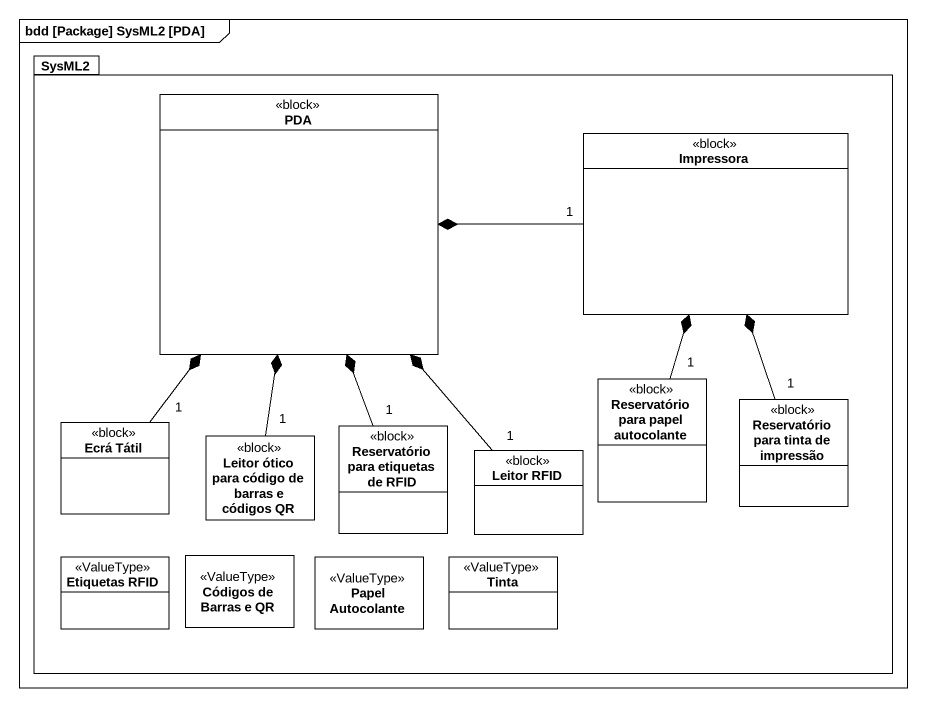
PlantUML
@startuml
mainframe bdd [Package] SysML2 [PDA]
hide circle
hide empty members
package SysML2 {
  class PDA <<block>>
  class Impressora <<block>>
  class "Reservatório para papel autocolante" as Reservatório_para_papel <<block>>
  class "Ecrá Tátil" as Ecrá_Tátil <<block>>
  class "Leitor ótico para código de barras e códigos QR" as Leitor_ótico_para_código_de <<block>>
  class "Reservatório para etiquetas de RFID" as Reservatório_para_etiquetas <<block>>
  class "Leitor RFID" as Leitor_RFID <<block>>
  class "Reservatório para tinta de impressão" as Reservatório_para_tinta_de <<block>>
  class "Etiquetas RFID" as Etiquetas_RFID <<ValueType>>
  class "Códigos de Barras e QR" as Códigos_de_Barras_e_QR <<ValueType>>
  class "Papel Autocolante" as Papel_Autocolante <<ValueType>>
  class Tinta <<ValueType>>
}
Impressora "1" -left-* PDA
Reservatório_para_papel "1" -up-* Impressora
Ecrá_Tátil "1" -up-* PDA
Leitor_ótico_para_código_de "1" -up-* PDA
Reservatório_para_etiquetas "1" -up-* PDA
Leitor_RFID "1" -up-* PDA
Reservatório_para_tinta_de "1" -up-* Impressora
@enduml
